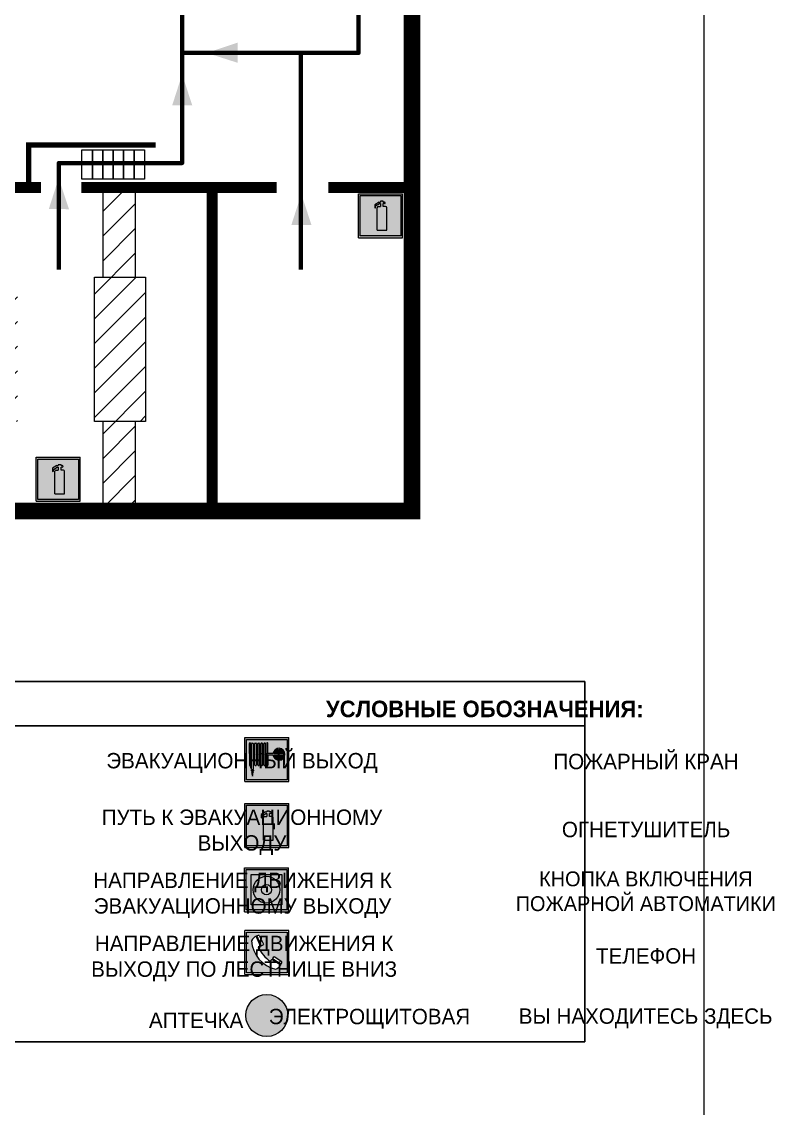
# Model space of a CAD drawing. Header units: millimetres. Extents: x 13810 to 67229, y 12374 to 21950.
# Drawn here: x 20135.6 to 20272.5, y 15351.6 to 15549.1 of the extents above; entities that cross this region are included whole.
import ezdxf

# ---------------------------------------------------------------- set-up
doc = ezdxf.new("R2010")
doc.units = ezdxf.units.MM
doc.layers.add('План_Штампы', color=7, linetype='Continuous')
doc.styles.add('обычный', font='arial.ttf')
pattern_1 = [(225, (41000.2373, 17160.1665), (2.24506403, -2.24506403), [])]

# ---------------------------------------------------------------- blocks, each defined once
blk = doc.blocks.new('A$C37112FD5')
at = {"true_color": 0xf5f5ff}
h = blk.add_hatch(color=7, dxfattribs=at)
h.dxf.hatch_style = 1
h.paths.add_polyline_path([(12.8, -7.4), (0, -7.4), (0, -20.2), (12.8, -20.2)])
h.paths.add_polyline_path([(12.29, -7.91), (12.29, -19.69), (0.51, -19.69), (0.51, -7.91)], flags=16)
h.paths.add_polyline_path([(4.98, -9.04, -0.42597), (5.17, -9.22), (5.17, -12.25), (5.17, -15.29, -0.432244), (4.98, -15.47), (4.83, -15.47, -0.42597), (4.64, -15.29), (4.64, -12.25), (4.64, -9.22, -0.432244), (4.83, -9.04)], flags=0)
h.paths.add_polyline_path([(4.28, -9.22), (4.28, -12.25), (4.28, -15.29, -0.432244), (4.09, -15.47), (3.94, -15.47, -0.42597), (3.75, -15.29), (3.75, -12.25), (3.75, -9.22, -0.432244), (3.94, -9.04), (4.09, -9.04, -0.42597)], flags=0)
h.paths.add_polyline_path([(5.72, -9.04), (5.87, -9.04, -0.42597), (6.06, -9.22), (6.06, -12.25), (6.06, -15.29, -0.432244), (5.87, -15.47), (5.72, -15.47, -0.42597), (5.53, -15.29), (5.53, -12.25), (5.53, -9.22, -0.432244)], flags=0)
h.paths.add_polyline_path([(6.42, -8.9), (6.5, -8.9, -0.42597), (6.69, -9.08), (6.69, -12.03), (8.21, -12.03, -15.824349), (8.21, -12.47), (6.69, -12.47), (6.69, -15.42, -0.432244), (6.5, -15.6), (6.42, -15.6)], flags=0)
h.paths.add_polyline_path([(3.39, -9.22), (3.39, -12.25), (3.39, -15.29, -0.432244), (3.2, -15.47), (3.05, -15.47, -0.42597), (2.85, -15.29), (2.85, -12.25), (2.85, -9.22, -0.432244), (3.05, -9.04), (3.2, -9.04, -0.42597)], flags=0)
h.paths.add_polyline_path([(2.5, -9.22), (2.5, -16.71), (1.96, -16.71), (1.96, -9.22, -0.432244), (2.15, -9.04), (2.31, -9.04, -0.42597)], flags=0)
h.paths.add_polyline_path([(1.61, -8.9), (1.61, -15.6), (1.57, -15.6, -0.42597), (1.37, -15.42), (1.37, -12.03), (1.37, -9.09, -0.432244), (1.57, -8.9)], flags=0)
h.paths.add_polyline_path([(9.76, -10.81), (9.76, -12.03), (8.49, -12.03, -0.336371)], flags=0)
h.paths.add_polyline_path([(8.49, -12.47), (9.76, -12.47), (9.76, -13.7, -0.336371)], flags=0)
h.paths.add_polyline_path([(10.11, -10.81, -0.336371), (11.38, -12.03), (10.11, -12.03)], flags=0)
h.paths.add_polyline_path([(10.11, -12.47), (11.38, -12.47, -0.336371), (10.11, -13.7)], flags=0)
h.paths.add_polyline_path([(2.5, -16.84), (2.5, -17.05), (1.97, -17.05), (1.97, -16.84)], flags=0)
h.paths.add_polyline_path([(2.5, -17.24, -0.033778), (2.24, -18.6, -0.033778), (1.97, -17.24)], flags=0)
h = blk.add_hatch(color=242)
h.dxf.hatch_style = 1
h.paths.add_polyline_path([(12.29, -7.91), (0.51, -7.91), (0.51, -19.69), (12.29, -19.69)])
h.paths.add_polyline_path([(6.42, -15.6), (6.42, -8.9), (6.5, -8.9, -0.42597), (6.69, -9.08), (6.69, -12.03), (8.21, -12.03, -15.824349), (8.21, -12.47), (6.69, -12.47), (6.69, -15.42, -0.432244), (6.5, -15.6)], flags=16)
h.paths.add_polyline_path([(5.87, -15.47), (5.72, -15.47, -0.42597), (5.53, -15.29), (5.53, -12.25), (5.53, -9.22, -0.432244), (5.72, -9.04), (5.87, -9.04, -0.42597), (6.06, -9.22), (6.06, -12.25), (6.06, -15.29, -0.432244)], flags=16)
h.paths.add_polyline_path([(4.98, -15.47), (4.83, -15.47, -0.42597), (4.64, -15.29), (4.64, -12.25), (4.64, -9.22, -0.432244), (4.83, -9.04), (4.98, -9.04, -0.42597), (5.17, -9.22), (5.17, -12.25), (5.17, -15.29, -0.432244)], flags=16)
h.paths.add_polyline_path([(4.09, -15.47), (3.94, -15.47, -0.42597), (3.75, -15.29), (3.75, -12.25), (3.75, -9.22, -0.432244), (3.94, -9.04), (4.09, -9.04, -0.42597), (4.28, -9.22), (4.28, -12.25), (4.28, -15.29, -0.432244)], flags=16)
h.paths.add_polyline_path([(3.2, -15.47), (3.05, -15.47, -0.42597), (2.85, -15.29), (2.85, -12.25), (2.85, -9.22, -0.432244), (3.05, -9.04), (3.2, -9.04, -0.42597), (3.39, -9.22), (3.39, -12.25), (3.39, -15.29, -0.432244)], flags=16)
h.paths.add_polyline_path([(2.5, -17.05), (1.97, -17.05), (1.97, -16.84), (2.5, -16.84)], flags=16)
h.paths.add_polyline_path([(2.5, -17.24, -0.033778), (2.24, -18.6, -0.033778), (1.97, -17.24)], flags=16)
h.paths.add_polyline_path([(2.5, -16.71), (1.96, -16.71), (1.96, -9.22, -0.432244), (2.15, -9.04), (2.31, -9.04, -0.42597), (2.5, -9.22)], flags=16)
h.paths.add_polyline_path([(1.61, -15.6), (1.57, -15.6, -0.42597), (1.37, -15.42), (1.37, -12.03), (1.37, -9.09, -0.432244), (1.57, -8.9), (1.61, -8.9)], flags=16)
h.paths.add_polyline_path([(8.49, -12.47), (9.76, -12.47), (9.76, -13.7, -0.336371)], flags=0)
h.paths.add_polyline_path([(10.11, -13.7), (10.11, -12.47), (11.38, -12.47, -0.336371)], flags=0)
h.paths.add_polyline_path([(8.49, -12.03, -0.336371), (9.76, -10.81), (9.76, -12.03)], flags=0)
h.paths.add_polyline_path([(10.11, -12.03), (10.11, -10.81, -0.336371), (11.38, -12.03)], flags=0)
h = blk.add_hatch(color=7, dxfattribs=at)
h.dxf.hatch_style = 1
h.paths.add_polyline_path([(1.61, -8.9), (1.57, -8.9, 0.432244), (1.37, -9.09), (1.37, -12.03), (1.37, -15.42, 0.42597), (1.57, -15.6), (1.61, -15.6)])
h.paths.add_polyline_path([(2.5, -9.22, 0.42597), (2.31, -9.04), (2.15, -9.04, 0.432244), (1.96, -9.22), (1.96, -16.71), (2.5, -16.71)])
h.paths.add_polyline_path([(2.5, -16.84), (1.97, -16.84), (1.97, -17.05), (2.5, -17.05)])
h.paths.add_polyline_path([(2.5, -17.24), (1.97, -17.24, 0.033778), (2.24, -18.6, 0.033778)])
h.paths.add_polyline_path([(3.39, -12.25), (3.39, -9.22, 0.42597), (3.2, -9.04), (3.05, -9.04, 0.432244), (2.85, -9.22), (2.85, -12.25), (2.85, -15.29, 0.42597), (3.05, -15.47), (3.2, -15.47, 0.432244), (3.39, -15.29)])
h.paths.add_polyline_path([(4.28, -12.25), (4.28, -9.22, 0.42597), (4.09, -9.04), (3.94, -9.04, 0.432244), (3.75, -9.22), (3.75, -12.25), (3.75, -15.29, 0.42597), (3.94, -15.47), (4.09, -15.47, 0.432244), (4.28, -15.29)])
h.paths.add_polyline_path([(5.17, -12.25), (5.17, -9.22, 0.42597), (4.98, -9.04), (4.83, -9.04, 0.432244), (4.64, -9.22), (4.64, -12.25), (4.64, -15.29, 0.42597), (4.83, -15.47), (4.98, -15.47, 0.432244), (5.17, -15.29)])
h.paths.add_polyline_path([(6.06, -12.25), (6.06, -9.22, 0.42597), (5.87, -9.04), (5.72, -9.04, 0.432244), (5.53, -9.22), (5.53, -12.25), (5.53, -15.29, 0.42597), (5.72, -15.47), (5.87, -15.47, 0.432244), (6.06, -15.29)])
h.paths.add_polyline_path([(6.69, -12.47), (8.21, -12.47, 15.824349), (8.21, -12.03), (6.69, -12.03), (6.69, -9.08, 0.42597), (6.5, -8.9), (6.42, -8.9), (6.42, -15.6), (6.5, -15.6, 0.432244), (6.69, -15.42)])
h.paths.add_polyline_path([(8.49, -12.47), (9.76, -12.47), (9.76, -13.7, -0.336371)], flags=16)
h.paths.add_polyline_path([(8.49, -12.03, -0.336371), (9.76, -10.81), (9.76, -12.03)], flags=16)
h.paths.add_polyline_path([(10.11, -12.47), (11.38, -12.47, -0.336371), (10.11, -13.7)], flags=16)
h.paths.add_polyline_path([(10.11, -12.03), (10.11, -10.81, -0.336371), (11.38, -12.03)], flags=16)
h = blk.add_hatch(color=242)
h.dxf.hatch_style = 1
h.paths.add_polyline_path([(9.76, -10.81, 0.336371), (8.49, -12.03), (9.76, -12.03)])
h.paths.add_polyline_path([(10.11, -10.81), (10.11, -12.03), (11.38, -12.03, 0.336371)])
h.paths.add_polyline_path([(11.38, -12.47), (10.11, -12.47), (10.11, -13.7, 0.336371)])
h.paths.add_polyline_path([(9.76, -12.47), (8.49, -12.47, 0.336371), (9.76, -13.7)])
at = {"color": 242, "lineweight": 5}
for p, q in [((0, -20.2), (0, -7.4)), ((0, -7.4), (12.8, -7.4)), ((1.37, -12.03), (1.37, -9.08)), ((1.57, -8.9), (1.61, -8.9)), ((1.61, -8.9), (1.61, -15.6)), ((1.96, -16.71), (1.96, -9.22)), ((2.15, -9.04), (2.31, -9.04)), ((2.5, -16.71), (2.5, -9.22)), ((2.85, -12.25), (2.85, -9.22)), ((3.05, -9.04), (3.2, -9.04)), ((3.39, -12.25), (3.39, -9.22)), ((3.75, -12.25), (3.75, -9.22)), ((3.94, -9.04), (4.09, -9.04)), ((4.28, -12.25), (4.28, -9.22)), ((4.64, -12.25), (4.64, -9.22)), ((4.83, -9.04), (4.98, -9.04)), ((5.17, -12.25), (5.17, -9.22)), ((5.53, -12.25), (5.53, -9.22)), ((5.72, -9.04), (5.87, -9.04)), ((6.06, -12.25), (6.06, -9.22)), ((6.42, -8.9), (6.42, -15.6)), ((6.5, -8.9), (6.42, -8.9)), ((6.69, -12.03), (6.69, -9.08)), ((12.8, -20.2), (12.8, -7.4)), ((1.37, -12.03), (1.37, -15.42)), ((2.85, -12.25), (2.85, -15.29)), ((3.39, -12.25), (3.39, -15.29)), ((3.75, -12.25), (3.75, -15.29)), ((4.28, -12.25), (4.28, -15.29)), ((4.64, -12.25), (4.64, -15.29)), ((5.17, -12.25), (5.17, -15.29)), ((5.53, -12.25), (5.53, -15.29)), ((6.06, -12.25), (6.06, -15.29)), ((8.21, -12.03), (6.69, -12.03)), ((8.21, -12.47), (6.69, -12.47)), ((6.69, -12.47), (6.69, -15.42)), ((9.76, -12.03), (8.49, -12.03)), ((9.76, -12.47), (8.49, -12.47)), ((9.76, -10.81), (9.76, -12.03)), ((9.76, -12.47), (9.76, -13.7)), ((10.11, -10.81), (10.11, -12.03)), ((11.38, -12.03), (10.11, -12.03)), ((11.38, -12.47), (10.11, -12.47)), ((10.11, -12.47), (10.11, -13.7)), ((1.57, -15.6), (1.61, -15.6)), ((3.05, -15.47), (3.2, -15.47)), ((3.94, -15.47), (4.09, -15.47)), ((4.83, -15.47), (4.98, -15.47)), ((5.72, -15.47), (5.87, -15.47)), ((6.42, -15.6), (6.5, -15.6)), ((1.96, -16.71), (2.5, -16.71)), ((1.97, -16.84), (2.5, -16.84)), ((1.97, -17.05), (1.97, -16.84)), ((2.5, -17.05), (1.97, -17.05)), ((1.97, -17.24), (2.5, -17.24)), ((2.5, -16.84), (2.5, -17.05)), ((0, -20.2), (12.8, -20.2))]:
    blk.add_line(p, q, dxfattribs=at)
blk.add_lwpolyline([(0.51, -7.91), (12.29, -7.91), (12.29, -19.69), (0.51, -19.69)], close=True, dxfattribs=at)
for centre, radius, start, end in [((1.56, -9.09), 0.182, 87.1027, 180.6071), ((2.15, -9.22), 0.182, 87.1027, 180.6071), ((2.32, -9.22), 0.182, 359.3929, 92.8973), ((3.04, -9.22), 0.182, 87.1027, 180.6071), ((3.21, -9.22), 0.182, 359.3929, 92.8973), ((3.93, -9.22), 0.182, 87.1027, 180.6071), ((4.1, -9.22), 0.182, 359.3929, 92.8973), ((4.82, -9.22), 0.182, 87.1027, 180.6071), ((4.99, -9.22), 0.182, 359.3929, 92.8973), ((5.71, -9.22), 0.182, 87.1027, 180.6071), ((5.88, -9.22), 0.182, 359.3929, 92.8973), ((6.51, -9.09), 0.182, 359.3929, 92.8973), ((9.93, -12.25), 1.74, 187.2319, 172.7681), ((9.93, -12.25), 1.46, 96.9927, 171.3585), ((9.93, -12.25), 1.46, 188.6415, 263.0073), ((9.93, -12.25), 1.46, 8.6415, 83.0073), ((9.93, -12.25), 1.46, 276.9927, 351.3585), ((1.56, -15.42), 0.182, 179.3929, 272.8973), ((3.04, -15.29), 0.182, 179.3929, 272.8973), ((3.21, -15.29), 0.182, 267.1027, 0.6071), ((3.93, -15.29), 0.182, 179.3929, 272.8973), ((4.1, -15.29), 0.182, 267.1027, 0.6071), ((4.82, -15.29), 0.182, 179.3929, 272.8973), ((4.99, -15.29), 0.182, 267.1027, 0.6071), ((5.71, -15.29), 0.182, 179.3929, 272.8973), ((5.88, -15.29), 0.182, 267.1027, 0.6071), ((6.51, -15.42), 0.182, 267.1027, 0.6071), ((12.17, -15.98), 10.27, 187.041, 194.7793), ((-7.7, -15.98), 10.27, 345.2207, 352.959)]:
    blk.add_arc(centre, radius, start, end, dxfattribs=at)
blk = doc.blocks.new('A$C7B8C2D5B')
at = {"lineweight": 0}
h = blk.add_hatch(color=5, dxfattribs=at)
h.dxf.hatch_style = 1
h.paths.add_polyline_path([(1.397, -3.024, 1), (-2.112, -3.024, 1)])
at = {"color": 5, "lineweight": 0}
blk.add_circle((-0.358, -3.024), 1.755, dxfattribs=at)
blk = doc.blocks.new('A$C456E1F9C')
at = {"lineweight": 5}
h = blk.add_hatch(color=242, dxfattribs=at)
h.paths.add_polyline_path([(0.51, -1.47), (0.51, -13.26), (12.29, -13.26), (12.29, -1.47)])
h.paths.add_polyline_path([(5.42, -4.95, -0.254479), (4.78, -5.4), (3.52, -2.53, -0.209735), (4.23, -2.4)], flags=16)
h.paths.add_polyline_path([(8.53, -8.6), (10.87, -10.17), (10.54, -10.76), (8.03, -9.13, -0.192251)], flags=16)
h.paths.add_polyline_path([(4.61, -5.49, 0.005518), (3.87, -5.72, 0.128647), (7.49, -10.01, 0.00809), (7.83, -9.33), (10.47, -10.97, -0.16736), (8.99, -12.25, -0.327862), (1.95, -3.95, -0.166952), (3.36, -2.62)], flags=16)
at = {"color": 242, "lineweight": 5}
for p, q in [((0, -13.77), (0, -0.97)), ((12.8, -0.97), (0, -0.97)), ((4.61, -5.49), (3.36, -2.62)), ((3.52, -2.53), (4.78, -5.4)), ((4.23, -2.4), (5.42, -4.95)), ((12.8, -13.77), (12.8, -0.97)), ((7.83, -9.33), (10.47, -10.97)), ((8.03, -9.13), (10.54, -10.76)), ((10.81, -10.12), (8.53, -8.6)), ((10.54, -10.76), (10.8, -10.3)), ((10.8, -10.3), (10.81, -10.12)), ((0, -13.77), (12.8, -13.77))]:
    blk.add_line(p, q, dxfattribs=at)
blk.add_lwpolyline([(0.51, -1.47), (12.29, -1.47), (12.29, -13.26), (0.51, -13.26)], close=True, dxfattribs=at)
for centre, radius, start, end in [((4.59, -5.34), 2.99, 114.2845, 152.1974), ((4.02, -3.27), 0.891, 76.3284, 123.7092), ((11.12, -3.31), 9.19, 183.9915, 256.6009), ((14.98, -39.1), 35.17, 107.1487, 108.4135), ((13.86, -0.94), 11.08, 205.5536, 234.8762), ((4.68, -4.59), 0.824, 276.9621, 334.0723), ((-13.31, 0.8), 23.44, 332.5487, 334.4027), ((8.94, -9.5), 0.989, 114.4092, 157.9388), ((7.87, -9.46), 3, 291.9291, 329.9329)]:
    blk.add_arc(centre, radius, start, end, dxfattribs=at)
blk = doc.blocks.new('A$C54414219')
at = {"true_color": 0xffffff}
h = blk.add_hatch(color=7, dxfattribs=at)
h.paths.add_polyline_path([(2.39, -9.45), (2.39, -18.3), (11.23, -18.3), (11.23, -9.45)], flags=0)
h.paths.add_polyline_path([(10.71, -13.87, -1), (2.92, -13.87, -1)], flags=0)
h.paths.add_polyline_path([(8.3, -13.87, -1), (5.33, -13.87, -1)], flags=0)
h.paths.add_polyline_path([(0.41, -7.47), (0.41, -20.27), (13.21, -20.27), (13.21, -7.47)])
h.paths.add_polyline_path([(0.92, -19.77), (12.71, -19.77), (12.71, -7.98), (0.92, -7.98)], flags=16)
h.paths.add_polyline_path([(11.23, -9.45), (11.23, -18.3), (2.39, -18.3), (2.39, -9.45)], flags=0)
at = {"lineweight": 5}
h = blk.add_hatch(color=242, dxfattribs=at)
h.paths.add_polyline_path([(12.71, -7.98), (0.92, -7.98), (0.92, -19.77), (12.71, -19.77)])
h.paths.add_polyline_path([(11.23, -18.3), (2.39, -18.3), (2.39, -9.45), (11.23, -9.45)], flags=16)
h.paths.add_polyline_path([(10.71, -13.87, -1), (2.92, -13.87, -1)], flags=0)
h.paths.add_polyline_path([(8.3, -13.87, -1), (5.33, -13.87, -1)], flags=0)
at = {"true_color": 0xffffff}
h = blk.add_hatch(color=7, dxfattribs=at)
h.paths.add_polyline_path([(2.39, -9.45), (2.39, -18.3), (11.23, -18.3), (11.23, -9.45)])
h.paths.add_polyline_path([(10.71, -13.87, -1), (2.92, -13.87, -1)], flags=16)
h.paths.add_polyline_path([(8.3, -13.87, -1), (5.33, -13.87, -1)], flags=0)
at = {"lineweight": 5}
h = blk.add_hatch(color=242, dxfattribs=at)
h.paths.add_polyline_path([(2.92, -13.87, 1), (10.71, -13.87, 1)])
h.paths.add_polyline_path([(8.3, -13.87, -1), (5.33, -13.87, -1)], flags=16)
at = {"color": 242, "lineweight": 5}
for p, q in [((0.41, -20.27), (0.41, -7.47)), ((0.41, -7.47), (13.21, -7.47)), ((0.41, -7.47), (13.21, -7.47)), ((13.21, -20.27), (13.21, -7.47)), ((0.41, -20.27), (13.21, -20.27))]:
    blk.add_line(p, q, dxfattribs=at)
for points in [[(0.92, -7.98), (12.71, -7.98), (12.71, -19.77), (0.92, -19.77)], [(2.39, -9.45), (11.23, -9.45), (11.23, -18.3), (2.39, -18.3)]]:
    blk.add_lwpolyline(points, close=True, dxfattribs=at)
for radius in [3.89, 1.49]:
    blk.add_circle((6.81, -13.87), radius, dxfattribs=at)
blk = doc.blocks.new('A$C3AD82952')
at = {"true_color": 0xf5f5ff}
h = blk.add_hatch(color=7, dxfattribs=at)
h.dxf.hatch_style = 1
h.paths.add_polyline_path([(8.21, 8.73, 0.414214), (7.89, 9.05), (7.22, 9.05), (7.22, 9.92), (7.59, 9.92, 1), (7.57, 10.36), (7.22, 10.36), (7.22, 10.6), (6.43, 10.6), (6.43, 10.36), (6.01, 10.36), (4.74, 9.59), (4.74, 8.69), (4.98, 8.73), (4.98, 9.26), (6.12, 9.91), (6.43, 9.91), (6.43, 9.05), (5.76, 9.05, 0.414214), (5.44, 8.73), (5.44, 2.2), (8.21, 2.2)], flags=0)
h.paths.add_polyline_path([(12.8, 12.8), (0, 12.8), (0, 0), (12.8, 0)])
h.paths.add_polyline_path([(0.51, 12.29), (12.29, 12.29), (12.29, 0.51), (0.51, 0.51)], flags=16)
h.paths.add_polyline_path([(4.74, 9.59), (6.01, 10.36), (6.43, 10.36), (6.43, 10.6), (7.22, 10.6), (7.22, 10.36), (7.59, 10.36, -0.94586), (7.59, 9.92), (7.22, 9.92), (7.22, 9.05), (7.89, 9.05, -0.414214), (8.21, 8.73), (8.21, 2.2), (5.44, 2.2), (5.44, 8.73, -0.414214), (5.76, 9.05), (6.43, 9.05), (6.43, 9.91), (6.12, 9.91), (4.98, 9.26), (4.98, 8.73), (4.74, 8.69)], flags=0)
h = blk.add_hatch(color=242)
h.dxf.hatch_style = 1
h.paths.add_polyline_path([(12.29, 12.29), (0.51, 12.29), (0.51, 0.51), (12.29, 0.51)])
h.paths.add_polyline_path([(4.74, 8.69), (4.74, 9.59), (6.01, 10.36), (6.43, 10.36), (6.43, 10.6), (7.22, 10.6), (7.22, 10.36), (7.59, 10.36, -0.94586), (7.59, 9.92), (7.22, 9.92), (7.22, 9.05), (7.89, 9.05, -0.414214), (8.21, 8.73), (8.21, 2.2), (5.44, 2.2), (5.44, 8.73, -0.414214), (5.76, 9.05), (6.43, 9.05), (6.43, 9.91), (6.12, 9.91), (4.98, 9.26), (4.98, 8.73)], flags=16)
h = blk.add_hatch(color=7, dxfattribs=at)
h.dxf.hatch_style = 1
h.paths.add_polyline_path([(8.21, 8.73, 0.414214), (7.89, 9.05), (7.22, 9.05), (7.22, 9.92), (7.59, 9.92, 1), (7.57, 10.36), (7.22, 10.36), (7.22, 10.6), (6.43, 10.6), (6.43, 10.36), (6.01, 10.36), (4.74, 9.59), (4.74, 8.69), (4.98, 8.73), (4.98, 9.26), (6.12, 9.91), (6.43, 9.91), (6.43, 9.05), (5.76, 9.05, 0.414214), (5.44, 8.73), (5.44, 2.2), (8.21, 2.2)])
at = {"color": 242, "lineweight": 5}
for p, q in [((0, 0), (0, 12.8)), ((0, 12.8), (12.8, 12.8)), ((12.8, 0), (12.8, 12.8)), ((6.01, 10.36), (4.74, 9.59)), ((4.74, 9.59), (4.74, 8.69)), ((4.98, 9.26), (6.12, 9.91)), ((6.01, 10.36), (6.43, 10.36)), ((6.12, 9.91), (6.43, 9.91)), ((7.22, 10.6), (6.43, 10.6)), ((6.43, 10.6), (6.43, 10.36)), ((6.43, 9.91), (6.43, 9.05)), ((7.22, 10.36), (7.22, 10.6)), ((7.59, 10.36), (7.22, 10.36)), ((7.22, 9.05), (7.22, 9.92)), ((7.59, 9.92), (7.22, 9.92)), ((4.74, 8.69), (4.98, 8.73)), ((4.98, 8.73), (4.98, 9.26)), ((5.44, 2.2), (5.44, 8.73)), ((5.76, 9.05), (6.43, 9.05)), ((7.89, 9.05), (7.22, 9.05)), ((8.21, 2.2), (8.21, 8.73)), ((0, 0), (12.8, 0)), ((5.44, 2.2), (8.21, 2.2))]:
    blk.add_line(p, q, dxfattribs=at)
blk.add_lwpolyline([(0.51, 12.29), (12.29, 12.29), (12.29, 0.51), (0.51, 0.51)], close=True, dxfattribs=at)
for centre, radius, start, end in [((7.58, 10.14), 0.223, 273.1875, 86.8125), ((5.76, 8.73), 0.32, 90, 180), ((7.89, 8.73), 0.32, 0, 90)]:
    blk.add_arc(centre, radius, start, end, dxfattribs=at)

msp = doc.modelspace()

# ---------------------------------------------------------------- hatches: boundary and pattern name
at = {"lineweight": 0}
h = msp.add_hatch(dxfattribs=at)
h.set_pattern_fill('ANSI31', color=256, angle=180)
h.set_pattern_definition(pattern_1)
h.paths.add_polyline_path([(20116.93, 15587.18), (20161.43, 15587.18), (20161.43, 15599.19), (20116.93, 15599.19)])
h.paths.add_polyline_path([(20116.93, 15608.71), (20161.43, 15608.71), (20161.43, 15620.72), (20116.93, 15620.72)])
h.paths.add_polyline_path([(19991.74, 15585.24), (20073.05, 15585.24), (20073.05, 15597.26), (19991.74, 15597.26)])
h.paths.add_polyline_path([(19991.74, 15609.93), (20053.45, 15609.93), (20053.45, 15621.95), (19991.74, 15621.95)])
h.paths.add_polyline_path([(20016.17, 15553.82), (20025.45, 15553.82), (20025.45, 15566.06), (20016.17, 15566.06)])
h.paths.add_polyline_path([(19911.34, 15527.69), (19918.8, 15527.69), (19918.8, 15541.07), (19911.34, 15541.07)])
h.paths.add_polyline_path([(19903.88, 15527.69), (19911.34, 15527.69), (19911.34, 15541.07), (19903.88, 15541.07)])
h.paths.add_polyline_path([(19859.85, 15527.69), (19867.31, 15527.69), (19867.31, 15541.07), (19859.85, 15541.07)])
h.paths.add_polyline_path([(19817.93, 15554.23), (19842.57, 15554.23), (19842.57, 15562.56), (19817.93, 15562.56)])
h.paths.add_polyline_path([(19785.63, 15555.9, 1), (19806.78, 15555.9, 1)])
h.paths.add_polyline_path([(19778.74, 15527.24), (19792.12, 15527.24), (19792.12, 15534.7), (19778.74, 15534.7)])
h.paths.add_polyline_path([(19778.74, 15519.78), (19792.12, 15519.78), (19792.12, 15527.24), (19778.74, 15527.24)])
h = msp.add_hatch(dxfattribs=at)
h.set_pattern_fill('ANSI31', color=256, angle=180)
h.set_pattern_definition(pattern_1)
h.paths.add_polyline_path([(20150.37, 15460.54), (20156.34, 15460.54), (20156.34, 15476.46), (20150.37, 15476.46)])
h.paths.add_polyline_path([(20127.1, 15460.54), (20133.07, 15460.54), (20133.07, 15476.46), (20127.1, 15476.46)])
h.paths.add_polyline_path([(20148.86, 15476.46), (20158.15, 15476.46), (20158.15, 15502.68), (20148.86, 15502.68)])
h.paths.add_polyline_path([(20125.59, 15476.46), (20134.88, 15476.46), (20134.88, 15502.68), (20125.59, 15502.68)])
h.paths.add_polyline_path([(20150.37, 15502.68), (20156.34, 15502.68), (20156.34, 15518.6), (20150.37, 15518.6)])
h.paths.add_polyline_path([(20127.1, 15502.68), (20133.07, 15502.68), (20133.07, 15518.6), (20127.1, 15518.6)])

# ---------------------------------------------------------------- linework, layer by layer
at = {"color": 126, "lineweight": 0, "true_color": 0x008754}
msp.add_lwpolyline([(19659.64, 15731.92), (20259.64, 15731.92), (20259.64, 15336.92), (19659.64, 15336.92)], close=True, dxfattribs=at)
at = {"lineweight": 0}
for points, const_width in [([(20099.56, 15460.18), (20206.59, 15460.18), (20206.59, 15633.66), (20123.53, 15633.66)], 3), ([(20136.9, 15518.97), (20136.9, 15526.68), (20160.02, 15526.68)], 1), ([(20139.16, 15518.97), (20083.92, 15518.97), (20083.92, 15480.8)], 2), ([(20181.99, 15518.97), (20146.5, 15518.97)], 2), ([(20170.25, 15518.97), (20170.25, 15461.03)], 2), ([(20206.94, 15518.97), (20191.37, 15518.97)], 2)]:
    msp.add_lwpolyline(points, dxfattribs=dict(at, const_width=const_width))
at = {"color": 126, "lineweight": 100, "true_color": 0x008754}
for points in [[(20186.42, 15543.42), (20196.9, 15543.42), (20196.9, 15569.38)], [(20096.45, 15465.7), (20096.45, 15475.95), (20071.33, 15475.95), (20071.33, 15564.61), (20164.83, 15564.61), (20164.83, 15523.39), (20142.37, 15523.39), (20142.37, 15504.04)], [(20186.42, 15504.04), (20186.42, 15543.42), (20164.83, 15543.42)]]:
    msp.add_lwpolyline(points, dxfattribs=at)
at = {"lineweight": 0}
for points in [[(20148.49, 15520.5), (20146.6, 15520.5), (20146.6, 15525.82), (20148.49, 15525.82)], [(20150.38, 15520.5), (20148.49, 15520.5), (20148.49, 15525.82), (20150.38, 15525.82)], [(20152.27, 15520.5), (20150.38, 15520.5), (20150.38, 15525.82), (20152.27, 15525.82)], [(20154.16, 15520.5), (20152.27, 15520.5), (20152.27, 15525.82), (20154.16, 15525.82)], [(20156.06, 15520.5), (20154.16, 15520.5), (20154.16, 15525.82), (20156.06, 15525.82)], [(20157.95, 15520.5), (20156.06, 15520.5), (20156.06, 15525.82), (20157.95, 15525.82)], [(20156.34, 15518.6), (20150.37, 15518.6), (20150.37, 15502.68), (20156.34, 15502.68)], [(20158.15, 15476.46), (20148.86, 15476.46), (20148.86, 15502.68), (20158.15, 15502.68)], [(20156.34, 15476.46), (20150.37, 15476.46), (20150.37, 15460.54), (20156.34, 15460.54)]]:
    msp.add_lwpolyline(points, close=True, dxfattribs=at)
for points in [[(20094.25, 15421.13), (20238.02, 15421.13), (20238.02, 15429.18), (20094.25, 15429.18)], [(20094.25, 15421.13), (20238.02, 15421.13), (20238.02, 15363.73), (20094.25, 15363.73)]]:
    msp.add_lwpolyline(points, close=True)
at = {"layer": 'План_Штампы', "color": 126, "true_color": 0x008754}
for points in [[(20174.9, 15545.28), (20174.89, 15541.62), (20169.27, 15543.42)], [(20166.66, 15533.87), (20163, 15533.88), (20164.81, 15539.5)], [(20144.23, 15515.02), (20140.56, 15515.03), (20142.37, 15520.65)], [(20188.33, 15512.15), (20184.67, 15512.15), (20186.48, 15517.77)]]:
    msp.add_solid(points, dxfattribs=at)

# ---------------------------------------------------------------- block references
for name, p, xscale, yscale, zscale in [('A$C3AD82952', (20196.87, 15509.83), 0.625, 0.625, 0.625), ('A$C3AD82952', (20138.28, 15461.94), 0.625, 0.625, 0.625), ('A$C37112FD5', (20176.2, 15423.62), 0.6249984004534781, 0.6249984004534781, 0.6249984004534781), ('A$C3AD82952', (20176.2, 15399.01), 0.625, 0.625, 0.625), ('A$C54414219', (20175.89, 15400.03), 0.625, 0.625, 0.625), ('A$C456E1F9C', (20176.2, 15384.55), 0.625, 0.625, 0.625), ('A$C7B8C2D5B', (20180.98, 15375.09), 2.177419353276491, 2.177419353276491, 2.177419353276491)]:
    msp.add_blockref(name, p, dxfattribs=dict(xscale=xscale, yscale=yscale, zscale=zscale))

# ---------------------------------------------------------------- texts
at = {"lineweight": 0, "attachment_point": 5, "style": 'обычный'}
for s, insert, char_height, width in [('{\\fProxima Nova Rg|b1|i0|c204|p2;УСЛОВНЫЕ ОБОЗНАЧЕНИЯ:\\H1.1997x; }', (20219.84, 15424.19), 3, 175.1736), ('\\pi-8.4,l8.4,t8.4;{\\fProxima Nova Rg|b0|i0|c204|p2;ЭВАКУАЦИОННЫЙ ВЫХОД\\H1.6404x; }', (20175.69, 15414.4), 2.8, 126.6484), ('\\pi-8.4,l8.4,t8.4;{\\fProxima Nova Rg|b0|i0|c204|p2;ПОЖАРНЫЙ КРАН\\H1.6404x; }', (20249.15, 15414.64), 2.8, 126.6484), ('\\pi-8.4,l8.4,t8.4;{\\fProxima Nova Rg|b0|i0|c204|p2;ПУТЬ К ЭВАКУАЦИОННОМУ \\PВЫХОДУ }', (20175.7, 15401.79), 2.8, 126.6484), ('\\pi-8.4,l8.4,t8.4;{\\fProxima Nova Rg|b0|i0|c204|p2;ОГНЕТУШИТЕЛЬ\\H1.1997x; }', (20249.17, 15402.28), 2.8, 126.6484), ('\\pi-8.4,l8.4,t8.4;{\\fProxima Nova Rg|b0|i0|c204|p2;НАПРАВЛЕНИЕ ДВИЖЕНИЯ К \\PЭВАКУАЦИОННОМУ ВЫХОДУ}', (20175.79, 15390.34), 2.8, 126.6484), ('\\pi-8.1,l8.1,t8.1;{\\fProxima Nova Rg|b0|i0|c204|p2;КНОПКА ВКЛЮЧЕНИЯ\\PПОЖАРНОЙ АВТОМАТИКИ}', (20249.12, 15391.06), 2.7, 126.6484), ('\\pi-8.4,l8.4,t8.4;{\\fProxima Nova Rg|b0|i0|c204|p2;НАПРАВЛЕНИЕ ДВИЖЕНИЯ К \\PВЫХОДУ ПО ЛЕСТНИЦЕ ВНИЗ}', (20176.08, 15378.86), 2.8, 126.6484), ('\\pi-8.4,l8.4,t8.4;{\\fProxima Nova Rg|b0|i0|c204|p2;ТЕЛЕФОН\\H1.1997x; }', (20249.16, 15379.31), 2.8, 126.6484), ('\\pi-8.4,l8.4,t8.4;{\\fProxima Nova Rg|b0|i0|c204|p2;АПТЕЧКА\\H1.1667x; }', (20167.35, 15367.64), 2.8, 126.6484), ('\\pi-8.4,l8.4,t8.4;{\\fProxima Nova Rg|b0|i0|c204|p2;ЭЛЕКТРОЩИТОВАЯ\\H1.1997x; }', (20198.87, 15367.91), 2.8, 126.6484), ('\\pi-8.4,l8.4,t8.4;{\\fProxima Nova Rg|b0|i0|c204|p2;ВЫ НАХОДИТЕСЬ ЗДЕСЬ\\H1.1997x; }', (20249.09, 15367.99), 2.8, 126.6484)]:
    msp.add_mtext(s, dxfattribs=dict(at, insert=insert, char_height=char_height, width=width))

doc.saveas('drawing.dxf')
